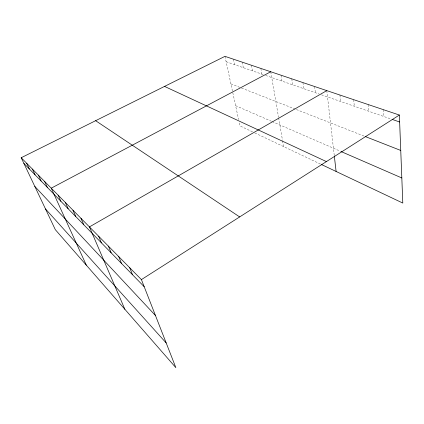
<?xml version="1.0" encoding="UTF-8"?>
<svg xmlns="http://www.w3.org/2000/svg" width="424" height="424" viewBox="0 0 424 424"><rect width="100%" height="100%" fill="white"/><g stroke="black" fill="none" stroke-linecap="round" stroke-linejoin="round"><path stroke-width="0.32" stroke-dasharray="2.12 1.59" d="M226.119 61.703L263.134 74.566M265.594 75.419L319.034 93.985M321.456 94.828L391.702 119.234M230.9 83.873L240.97 87.821M241.548 88.044L295.152 109.058M296.381 109.54L364.555 136.263M235.606 105.677L271.54 121.301M272.134 121.561L340.551 151.315M252.566 131.869L239.968 125.902L239.284 122.737M254.808 132.935L320.74 164.178M224.964 56.344L238.601 119.579M233.439 59.196L234.567 64.639M242.237 62.158L243.334 67.686M251.374 65.232L252.439 70.85M260.871 68.428L261.905 74.136M270.751 71.757L278.541 117.21M278.653 117.856L282.485 140.201M282.591 140.837L283.571 146.566M281.038 75.218L281.986 81.117M291.754 78.827L292.661 84.821M302.932 82.59L303.785 88.69M314.603 86.517L315.392 92.724M326.793 90.619L334.245 155.317M339.937 95.04L340.589 101.479M353.717 99.677L354.289 106.239M368.18 104.548L368.663 111.231M383.376 109.662L383.762 116.478"/><path stroke-width="0.64" d="M399.371 115.042L224.964 56.344L21.2 157.728L141.415 279.601L399.371 115.042L402.8 203.064L321.312 164.448M326.793 90.619L89.432 226.898L124.873 309.292M270.751 71.757L51.235 188.177L86.316 265.148M392.311 119.446L399.641 121.995M365.165 136.502L400.749 150.451M341.145 151.575L401.82 177.958M164.533 86.411L326.411 161.586M95.623 120.697L239.655 216.929M23.855 163.33L144.192 286.709M34.8 186.406L155.465 315.52M45.479 208.926L166.197 342.963M21.2 157.728L55.316 229.665L175.854 367.656L141.415 279.601M26.68 163.288L29.362 168.975M32.41 169.091L35.107 174.868M38.399 175.165L41.117 181.027M44.663 181.52L47.403 187.472M58.125 195.162L60.897 201.305M65.36 202.497L68.147 208.741M72.97 210.214L75.769 216.553M80.984 218.334L83.793 224.778M98.628 236.226L101.447 242.883M108.374 246.106L111.194 252.874M118.715 256.584L121.524 263.468M129.707 267.729L132.505 274.726M334.319 155.963L336.105 171.455"/></g></svg>
